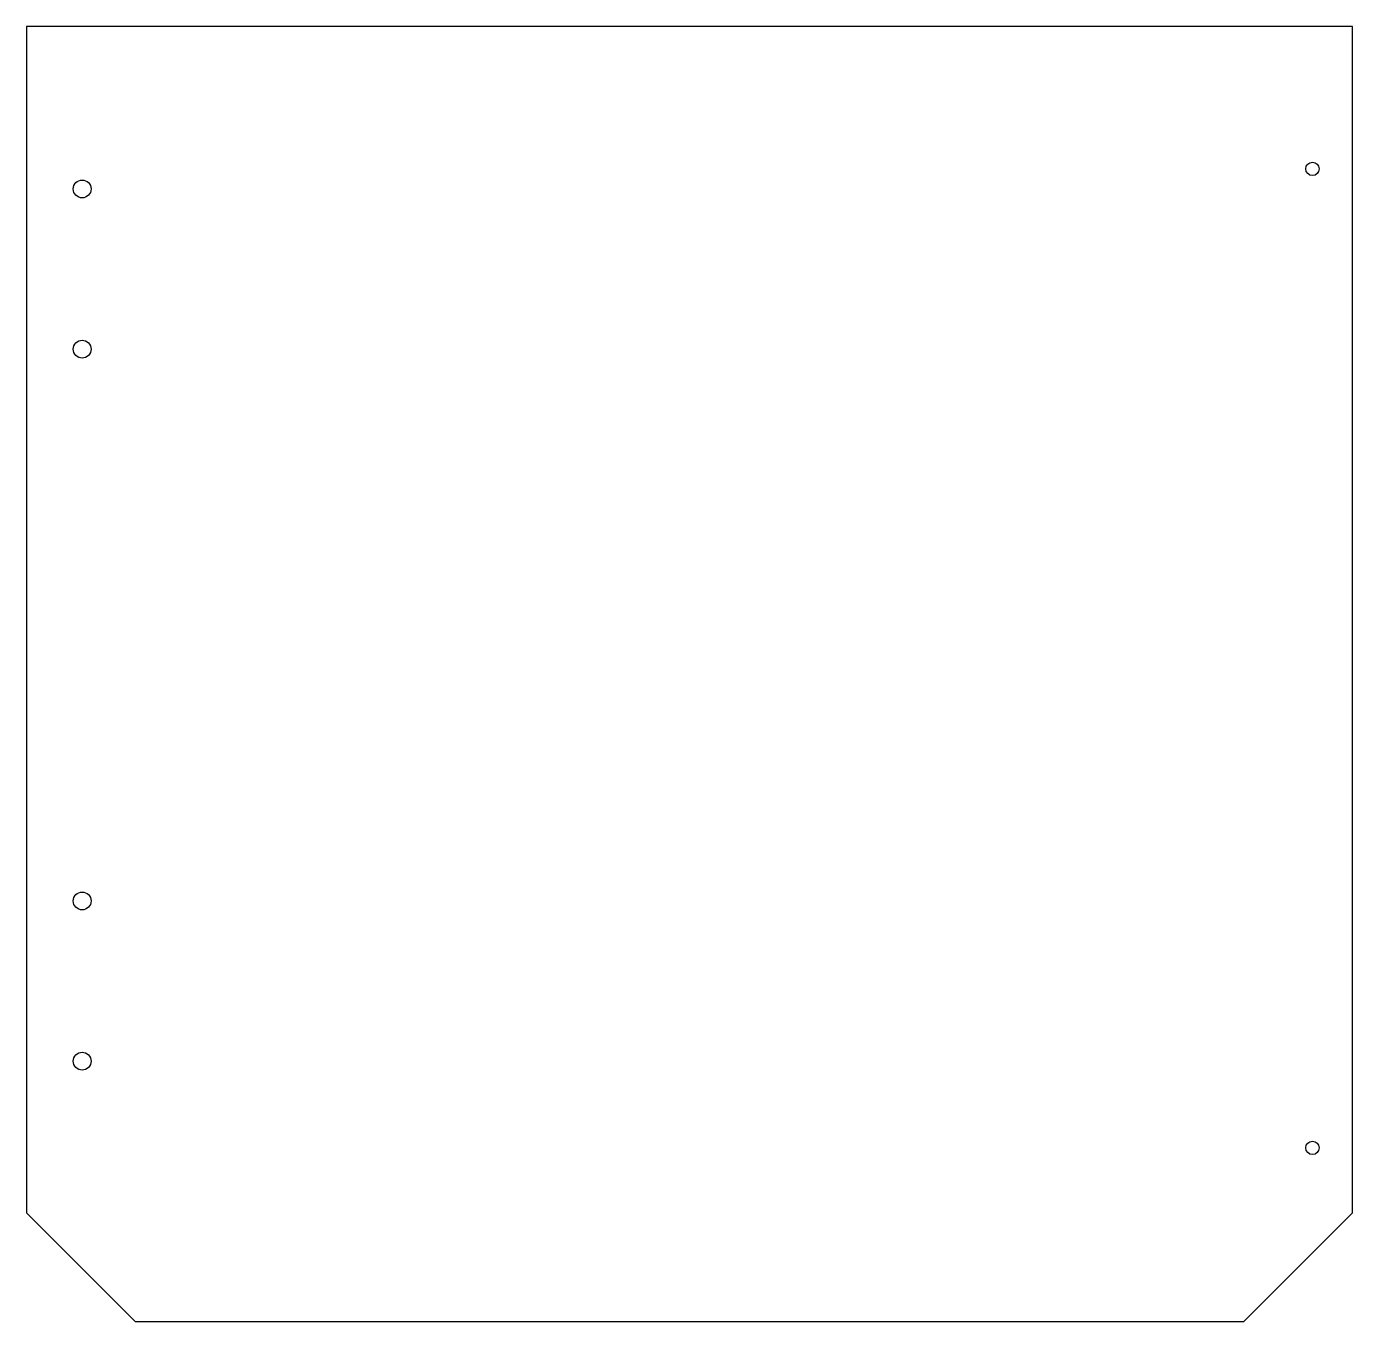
# Model space of a CAD drawing. Extents: x -149 to 149, y -349 to -58.
import ezdxf

# ---------------------------------------------------------------- set-up
doc = ezdxf.new("R2010")
doc.units = 0
doc.layers.get('0').update_dxf_attribs({"linetype": 'CONTINUOUS'})

msp = doc.modelspace()

# ---------------------------------------------------------------- linework, layer by layer
at = {"color": 7, "linetype": 'CONTINUOUS'}
for p, q in [((149, -58), (-149, -58)), ((-149, -58), (-149, -324.59)), ((149, -324.59), (149, -58)), ((-149, -324.59), (-124.59, -349)), ((124.59, -349), (149, -324.59)), ((-124.59, -349), (124.59, -349))]:
    msp.add_line(p, q, dxfattribs=at)
for centre, radius in [((140, -90), 1.5), ((-136.5, -94.5), 2), ((-136.5, -130.5), 2), ((-136.5, -254.5), 2), ((-136.5, -290.5), 2), ((140, -310), 1.5)]:
    msp.add_circle(centre, radius, dxfattribs=at)

doc.saveas('drawing.dxf')
